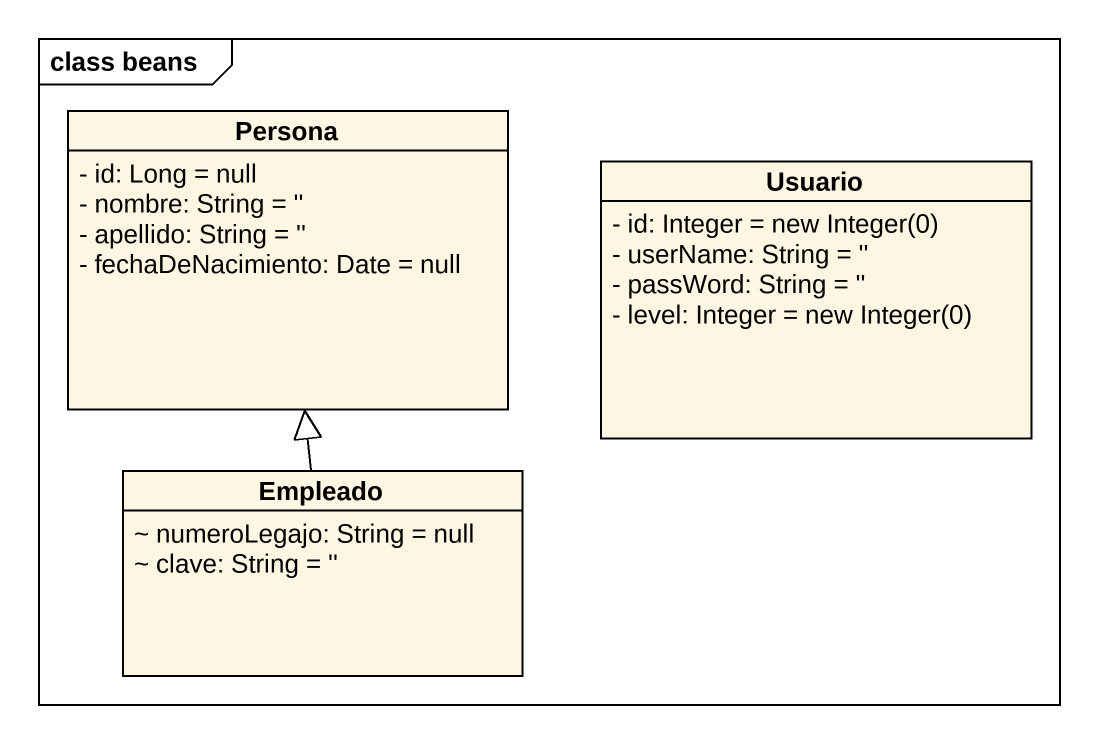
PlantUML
@startuml
mainframe class beans
hide circle
hide empty members
skinparam classAttributeIconSize 0
class Persona {
  - id: Long = null
  - nombre: String = ''
  - apellido: String = ''
  - fechaDeNacimiento: Date = null
}
class Usuario {
  {field} - id: Integer = new Integer(0)
  - userName: String = ''
  - passWord: String = ''
  {field} - level: Integer = new Integer(0)
}
class Empleado {
  ~ numeroLegajo: String = null
  ~ clave: String = ''
}
Empleado -up-|> Persona
@enduml
